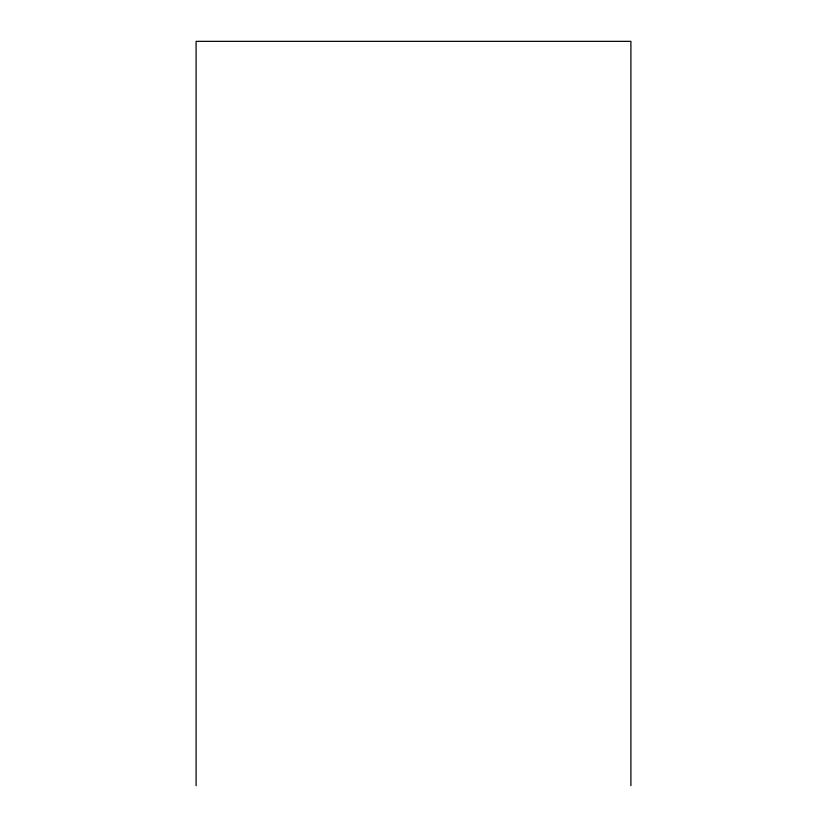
<?xml version="1.0" encoding="UTF-8"?>
<svg xmlns="http://www.w3.org/2000/svg" width="827" height="827" viewBox="0 0 827 827"><rect width="100%" height="100%" fill="white"/><g stroke="black" fill="none" stroke-linecap="round" stroke-linejoin="round"><path stroke-width="1.24" d="M630.908 785.65L630.908 41.35L196.092 41.35L196.092 785.65"/></g></svg>
